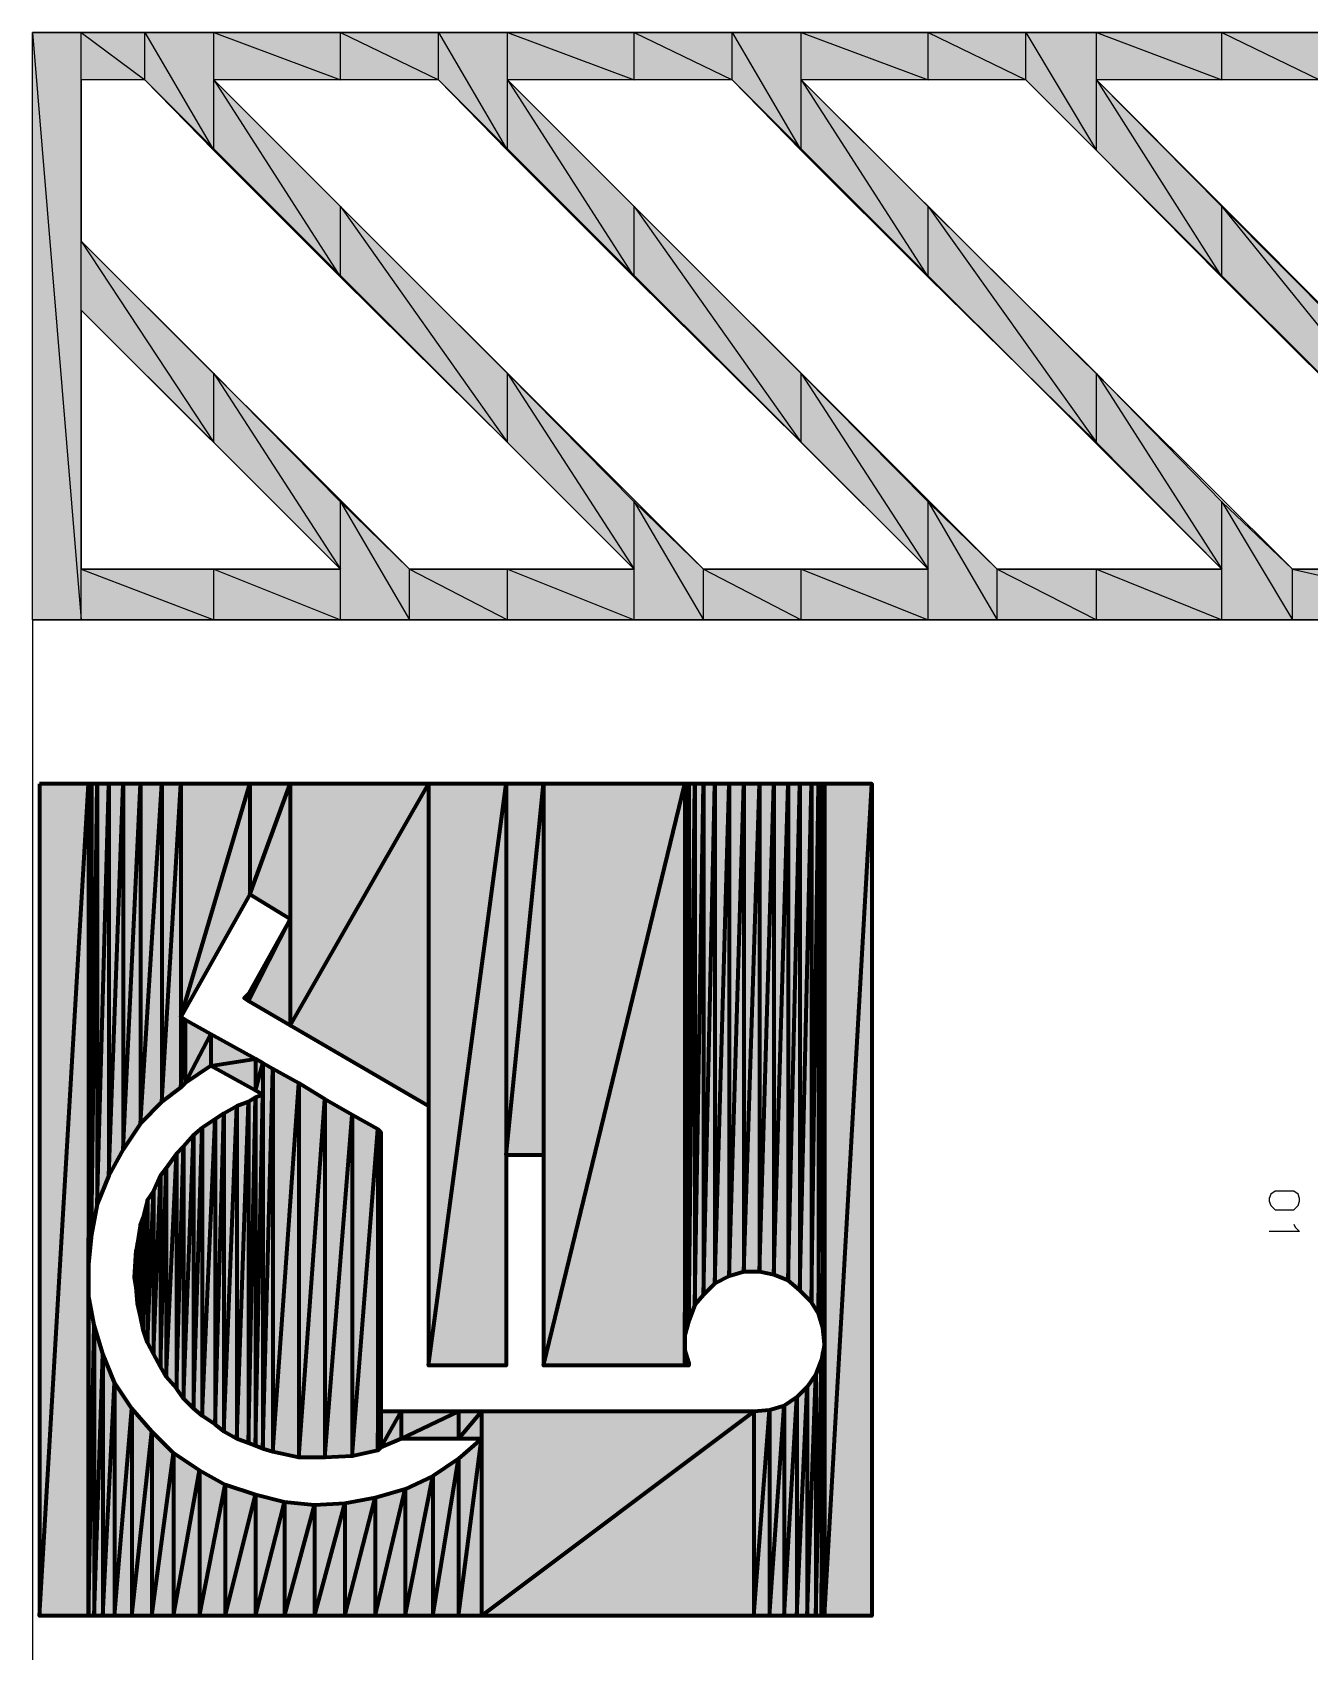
# Model space of a CAD drawing. Header units: millimetres. Extents: x 2273 to 2522, y 1034 to 1187.
# Drawn here: x 2414.605 to 2417.214, y 1160.957 to 1164.265 of the extents above; entities that cross this region are included whole.
import ezdxf

# ---------------------------------------------------------------- set-up
doc = ezdxf.new("R2010")
doc.units = ezdxf.units.MM
doc.linetypes.add('DASHED', pattern=[19.05, 12.7, -6.35])
doc.layers.add('LAYER8', color=8, linetype='Continuous')
doc.layers.add('PAREDES', color=4, linetype='Continuous', lineweight=100)
doc.layers.add('projeção coberta', color=252, linetype='DASHED', lineweight=0)

# ---------------------------------------------------------------- blocks, each defined once
blk = doc.blocks.new('FA')
at = {"layer": 'projeção coberta', "linetype": 'Continuous'}
for points in [[(85.9946, 166.7069), (84.2946, 166.8039), (84.2946, 166.7069), (85.9946, 166.7069), (84.2946, 166.8039), (85.9946, 166.8039)], [(85.4064, 166.7039), (84.2946, 166.7069), (84.2946, 166.7039), (85.4064, 166.7039), (84.2946, 166.7069), (85.4387, 166.7069)], [(85.9946, 166.7039), (85.4387, 166.7069), (85.4564, 166.7039), (85.9946, 166.7039), (85.4387, 166.7069), (85.9946, 166.7069)], [(85.377, 166.6951), (84.2946, 166.7039), (84.2946, 166.6951), (85.377, 166.6951), (84.2946, 166.7039), (85.4064, 166.7039)], [(85.3534, 166.6804), (84.2946, 166.6951), (84.2946, 166.6804), (85.3534, 166.6804), (84.2946, 166.6951), (85.377, 166.6951)], [(85.3299, 166.6569), (84.2946, 166.6804), (84.2946, 166.6569), (85.3299, 166.6569), (84.2946, 166.6804), (85.3534, 166.6804)], [(85.9946, 166.701), (85.4564, 166.7039), (85.4711, 166.701), (85.9946, 166.701), (85.4564, 166.7039), (85.9946, 166.7039)], [(85.9946, 166.6892), (85.4711, 166.701), (85.5005, 166.6892), (85.9946, 166.6892), (85.4711, 166.701), (85.9946, 166.701)], [(85.9946, 166.6716), (85.5005, 166.6892), (85.527, 166.6716), (85.9946, 166.6716), (85.5005, 166.6892), (85.9946, 166.6892)], [(85.3093, 166.6333), (84.2946, 166.6569), (84.2946, 166.6333), (85.3093, 166.6333), (84.2946, 166.6569), (85.3299, 166.6569)], [(85.9946, 166.651), (85.527, 166.6716), (85.5475, 166.651), (85.9946, 166.651), (85.527, 166.6716), (85.9946, 166.6716)], [(85.9946, 166.6245), (85.5475, 166.651), (85.5652, 166.6245), (85.9946, 166.6245), (85.5475, 166.651), (85.9946, 166.651)], [(85.2975, 166.6039), (84.2946, 166.6333), (84.2946, 166.6039), (85.2975, 166.6039), (84.2946, 166.6333), (85.3093, 166.6333)], [(85.9946, 166.5951), (85.5652, 166.6245), (85.574, 166.5951), (85.9946, 166.5951), (85.5652, 166.6245), (85.9946, 166.6245)], [(85.2917, 166.5745), (84.2946, 166.6039), (84.2946, 166.5745), (85.2917, 166.5745), (84.2946, 166.6039), (85.2975, 166.6039)], [(85.2917, 166.5422), (84.2946, 166.5745), (84.2946, 166.5422), (85.2917, 166.5422), (84.2946, 166.5745), (85.2917, 166.5745)], [(85.9946, 166.5627), (85.574, 166.5951), (85.577, 166.5627), (85.9946, 166.5627), (85.574, 166.5951), (85.9946, 166.5951)], [(85.3005, 166.5127), (84.2946, 166.5422), (84.2946, 166.5127), (85.3005, 166.5127), (84.2946, 166.5422), (85.2917, 166.5422)], [(85.9946, 166.0069), (85.577, 166.5627), (85.577, 166.0069), (85.9946, 166.0069), (85.577, 166.5627), (85.9946, 166.5627)], [(85.3152, 166.4833), (84.2946, 166.5127), (84.2946, 166.4833), (85.3152, 166.4833), (84.2946, 166.5127), (85.3005, 166.5127)], [(85.3387, 166.4598), (84.2946, 166.4833), (84.2946, 166.4598), (85.3387, 166.4598), (84.2946, 166.4833), (85.3152, 166.4833)], [(85.3593, 166.4422), (84.2946, 166.4598), (84.2946, 166.4422), (85.3593, 166.4422), (84.2946, 166.4598), (85.3387, 166.4598)], [(85.3917, 166.4304), (84.2946, 166.4422), (84.2946, 166.4304), (85.3917, 166.4304), (84.2946, 166.4422), (85.3593, 166.4422)], [(85.4211, 166.4216), (84.2946, 166.4304), (84.2946, 166.4216), (85.4211, 166.4216), (84.2946, 166.4304), (85.3917, 166.4304)], [(85.4828, 166.1333), (84.2946, 166.4216), (84.2946, 166.1333), (85.4828, 166.1333), (84.2946, 166.4216), (85.4828, 166.4216)], [(85.4828, 166.4216), (85.477, 166.4304), (85.4505, 166.4216), (85.4828, 166.4216), (85.477, 166.4304), (85.4828, 166.4304)], [(85.0534, 166.0569), (84.2946, 166.1333), (84.2946, 166.0569), (85.0534, 166.0569), (84.2946, 166.1333), (85.0534, 166.1333)], [(85.4828, 165.898), (84.2946, 166.0569), (84.2946, 165.898), (85.4828, 165.898), (84.2946, 166.0569), (85.4828, 166.0569)], [(85.6328, 165.9598), (85.577, 166.0069), (85.577, 165.9598), (85.6328, 165.9598), (85.577, 166.0069), (85.6328, 166.0069)], [(85.9946, 165.9598), (85.6328, 166.0069), (85.674, 165.9598), (85.9946, 165.9598), (85.6328, 166.0069), (85.9946, 166.0069)], [(85.6328, 165.8422), (85.577, 165.9598), (85.577, 165.8422), (85.6328, 165.8422), (85.577, 165.9598), (85.6328, 165.9598)], [(85.9946, 165.9069), (85.674, 165.9598), (85.7093, 165.9069), (85.9946, 165.9069), (85.674, 165.9598), (85.9946, 165.9598)], [(84.7887, 165.6157), (84.2946, 165.898), (84.2946, 165.6157), (84.7887, 165.6157), (84.2946, 165.898), (84.9534, 165.898)], [(85.9946, 165.851), (85.7093, 165.9069), (85.7358, 165.851), (85.9946, 165.851), (85.7093, 165.9069), (85.9946, 165.9069)], [(85.9946, 165.7892), (85.7358, 165.851), (85.7534, 165.7892), (85.9946, 165.7892), (85.7358, 165.851), (85.9946, 165.851)], [(85.6505, 165.801), (85.577, 165.8422), (85.577, 165.801), (85.6505, 165.801), (85.577, 165.8422), (85.6328, 165.8422)], [(85.6681, 165.7422), (85.0005, 165.7951), (84.9711, 165.7422), (85.6681, 165.7422), (85.0005, 165.7951), (85.6564, 165.7951)], [(85.6564, 165.7951), (85.0064, 165.801), (85.0005, 165.7951), (85.6564, 165.7951), (85.0064, 165.801), (85.6505, 165.801)], [(85.9946, 165.7275), (85.7534, 165.7892), (85.7652, 165.7275), (85.9946, 165.7275), (85.7534, 165.7892), (85.9946, 165.7892)], [(85.6711, 165.6863), (84.9711, 165.7422), (84.9387, 165.6863), (85.6711, 165.6863), (84.9711, 165.7422), (85.6681, 165.7422)], [(85.9946, 165.6657), (85.7652, 165.7275), (85.7681, 165.6657), (85.9946, 165.6657), (85.7652, 165.7275), (85.9946, 165.7275)], [(85.6711, 165.6333), (84.9387, 165.6863), (84.9064, 165.6333), (85.6711, 165.6333), (84.9387, 165.6863), (85.6711, 165.6863)], [(85.9946, 165.6039), (85.7681, 165.6657), (85.7623, 165.6039), (85.9946, 165.6039), (85.7681, 165.6657), (85.9946, 165.6657)], [(84.5211, 165.5333), (84.2946, 165.6157), (84.2946, 165.5333), (84.5211, 165.5333), (84.2946, 165.6157), (84.5711, 165.6157)], [(84.7387, 165.5304), (84.5711, 165.6157), (84.724, 165.5304), (84.7387, 165.5304), (84.5711, 165.6157), (84.7887, 165.6157)], [(85.6593, 165.5804), (84.9064, 165.6333), (84.877, 165.5804), (85.6593, 165.5804), (84.9064, 165.6333), (85.6711, 165.6333)], [(85.6534, 165.5598), (84.877, 165.5804), (84.8652, 165.5598), (85.6534, 165.5598), (84.877, 165.5804), (85.6593, 165.5804)], [(85.9946, 165.5451), (85.7623, 165.6039), (85.7475, 165.5451), (85.9946, 165.5451), (85.7623, 165.6039), (85.9946, 165.6039)], [(84.9211, 165.5451), (84.8652, 165.5598), (84.8564, 165.5451), (84.9211, 165.5451), (84.8652, 165.5598), (84.9299, 165.5598)], [(85.6475, 165.5451), (84.9299, 165.5598), (84.9358, 165.5451), (85.6475, 165.5451), (84.9299, 165.5598), (85.6534, 165.5598)], [(84.7711, 165.3922), (84.2946, 165.5333), (84.2946, 165.3922), (84.7711, 165.3922), (84.2946, 165.5333), (84.5211, 165.5333)], [(84.724, 165.5304), (84.7387, 165.5304), (84.7328, 165.5216)], [(84.8711, 165.4539), (84.8564, 165.5451), (84.8064, 165.4539), (84.8711, 165.4539), (84.8564, 165.5451), (84.9211, 165.5451)], [(85.6417, 165.5304), (84.9358, 165.5451), (84.9446, 165.5304), (85.6417, 165.5304), (84.9358, 165.5451), (85.6475, 165.5451)], [(85.6328, 165.5069), (84.9446, 165.5304), (84.9534, 165.5069), (85.6328, 165.5069), (84.9446, 165.5304), (85.6417, 165.5304)], [(85.9946, 165.4833), (85.7475, 165.5451), (85.727, 165.4833), (85.9946, 165.4833), (85.7475, 165.5451), (85.9946, 165.5451)], [(85.6181, 165.4804), (84.9534, 165.5069), (84.9681, 165.4804), (85.6181, 165.4804), (84.9534, 165.5069), (85.6328, 165.5069)], [(85.9946, 165.4304), (85.727, 165.4833), (85.6975, 165.4304), (85.9946, 165.4304), (85.727, 165.4833), (85.9946, 165.4833)], [(84.9064, 165.401), (84.8064, 165.4539), (84.777, 165.401), (84.9064, 165.401), (84.8064, 165.4539), (84.8711, 165.4539)], [(85.6034, 165.4627), (84.9681, 165.4804), (84.9799, 165.4627), (85.6034, 165.4627), (84.9681, 165.4804), (85.6181, 165.4804)], [(85.5858, 165.4363), (84.9799, 165.4627), (84.9975, 165.4363), (85.5858, 165.4363), (84.9799, 165.4627), (85.6034, 165.4627)], [(85.5711, 165.4186), (84.9975, 165.4363), (85.0123, 165.4186), (85.5711, 165.4186), (84.9975, 165.4363), (85.5858, 165.4363)], [(85.5505, 165.398), (85.0123, 165.4186), (85.0358, 165.398), (85.5505, 165.398), (85.0123, 165.4186), (85.5711, 165.4186)], [(85.9946, 165.3775), (85.6975, 165.4304), (85.6623, 165.3775), (85.9946, 165.3775), (85.6975, 165.4304), (85.9946, 165.4304)], [(84.9446, 165.3539), (84.2946, 165.3922), (84.2946, 165.3539), (84.9446, 165.3539), (84.2946, 165.3922), (84.9152, 165.3922)], [(84.9152, 165.3922), (84.777, 165.401), (84.7711, 165.3922), (84.9152, 165.3922), (84.777, 165.401), (84.9064, 165.401)], [(85.5299, 165.3833), (85.0358, 165.398), (85.0505, 165.3833), (85.5299, 165.3833), (85.0358, 165.398), (85.5505, 165.398)], [(85.5064, 165.3627), (85.0505, 165.3833), (85.0799, 165.3627), (85.5064, 165.3627), (85.0505, 165.3833), (85.5299, 165.3833)], [(84.9887, 165.3098), (84.2946, 165.3539), (84.2946, 165.3098), (84.9887, 165.3098), (84.2946, 165.3539), (84.9446, 165.3539)], [(85.4858, 165.351), (85.0799, 165.3627), (85.0946, 165.351), (85.4858, 165.351), (85.0799, 165.3627), (85.5064, 165.3627)], [(85.4593, 165.3363), (85.0946, 165.351), (85.127, 165.3363), (85.4593, 165.3363), (85.0946, 165.351), (85.4858, 165.351)], [(85.9946, 165.3333), (85.6623, 165.3775), (85.6181, 165.3333), (85.9946, 165.3333), (85.6623, 165.3775), (85.9946, 165.3775)], [(85.4358, 165.3245), (85.127, 165.3363), (85.1446, 165.3245), (85.4358, 165.3245), (85.127, 165.3363), (85.4593, 165.3363)], [(85.4093, 165.3157), (85.1446, 165.3245), (85.1799, 165.3157), (85.4093, 165.3157), (85.1446, 165.3245), (85.4358, 165.3245)], [(85.3828, 165.3098), (85.1799, 165.3157), (85.1946, 165.3098), (85.3828, 165.3098), (85.1799, 165.3157), (85.4093, 165.3157)], [(85.9946, 165.2922), (85.6181, 165.3333), (85.5711, 165.2922), (85.9946, 165.2922), (85.6181, 165.3333), (85.9946, 165.3333)], [(85.0417, 165.2745), (84.2946, 165.3098), (84.2946, 165.2745), (85.0417, 165.2745), (84.2946, 165.3098), (84.9887, 165.3098)], [(85.3564, 165.3039), (85.1946, 165.3098), (85.2328, 165.3039), (85.3564, 165.3039), (85.1946, 165.3098), (85.3828, 165.3098)], [(85.2475, 165.301), (85.324, 165.301), (85.2328, 165.3039), (85.2475, 165.301), (85.324, 165.301), (85.3034, 165.298)], [(85.2328, 165.3039), (85.3564, 165.3039), (85.324, 165.301)], [(85.9946, 165.2569), (85.5711, 165.2922), (85.5181, 165.2569), (85.9946, 165.2569), (85.5711, 165.2922), (85.9946, 165.2922)], [(85.0946, 165.2451), (84.2946, 165.2745), (84.2946, 165.2451), (85.0946, 165.2451), (84.2946, 165.2745), (85.0417, 165.2745)], [(85.9946, 165.2333), (85.5181, 165.2569), (85.4593, 165.2333), (85.9946, 165.2333), (85.5181, 165.2569), (85.9946, 165.2569)], [(85.1534, 165.2216), (84.2946, 165.2451), (84.2946, 165.2216), (85.1534, 165.2216), (84.2946, 165.2451), (85.0946, 165.2451)], [(85.2152, 165.2098), (84.2946, 165.2216), (84.2946, 165.2098), (85.2152, 165.2098), (84.2946, 165.2216), (85.1534, 165.2216)], [(85.9946, 165.2157), (85.4593, 165.2333), (85.4005, 165.2157), (85.9946, 165.2157), (85.4593, 165.2333), (85.9946, 165.2333)], [(85.277, 165.2039), (84.2946, 165.2098), (84.2946, 165.2039), (85.277, 165.2039), (84.2946, 165.2098), (85.2152, 165.2098)], [(85.9946, 165.1039), (84.2946, 165.2039), (84.2946, 165.1039), (85.9946, 165.1039), (84.2946, 165.2039), (85.9946, 165.2039)], [(85.9946, 165.2039), (85.4005, 165.2157), (85.3387, 165.2039), (85.9946, 165.2039), (85.4005, 165.2157), (85.9946, 165.2157)]]:
    blk.add_hatch(color=150, dxfattribs=at).paths.add_polyline_path(points)
at = {"layer": 'PAREDES', "color": 150, "linetype": 'Continuous'}
for points in [[(84.2946, 166.7069), (85.9946, 166.7069), (84.2946, 166.8039), (84.2946, 166.7069)], [(85.9946, 166.7069), (84.2946, 166.8039), (85.9946, 166.8039), (85.9946, 166.7069)], [(84.2946, 166.7039), (85.4064, 166.7039), (84.2946, 166.7069), (84.2946, 166.7039)], [(85.4064, 166.7039), (84.2946, 166.7069), (85.4387, 166.7069), (85.4064, 166.7039)], [(85.4564, 166.7039), (85.9946, 166.7039), (85.4387, 166.7069), (85.4564, 166.7039)], [(85.9946, 166.7039), (85.4387, 166.7069), (85.9946, 166.7069), (85.9946, 166.7039)], [(84.2946, 166.6951), (85.377, 166.6951), (84.2946, 166.7039), (84.2946, 166.6951)], [(85.377, 166.6951), (84.2946, 166.7039), (85.4064, 166.7039), (85.377, 166.6951)], [(84.2946, 166.6804), (85.3534, 166.6804), (84.2946, 166.6951), (84.2946, 166.6804)], [(85.3534, 166.6804), (84.2946, 166.6951), (85.377, 166.6951), (85.3534, 166.6804)], [(84.2946, 166.6569), (85.3299, 166.6569), (84.2946, 166.6804), (84.2946, 166.6569)], [(85.3299, 166.6569), (84.2946, 166.6804), (85.3534, 166.6804), (85.3299, 166.6569)], [(85.4711, 166.701), (85.9946, 166.701), (85.4564, 166.7039), (85.4711, 166.701)], [(85.9946, 166.701), (85.4564, 166.7039), (85.9946, 166.7039), (85.9946, 166.701)], [(85.5005, 166.6892), (85.9946, 166.6892), (85.4711, 166.701), (85.5005, 166.6892)], [(85.9946, 166.6892), (85.4711, 166.701), (85.9946, 166.701), (85.9946, 166.6892)], [(85.527, 166.6716), (85.9946, 166.6716), (85.5005, 166.6892), (85.527, 166.6716)], [(85.9946, 166.6716), (85.5005, 166.6892), (85.9946, 166.6892), (85.9946, 166.6716)], [(84.2946, 166.6333), (85.3093, 166.6333), (84.2946, 166.6569), (84.2946, 166.6333)], [(85.3093, 166.6333), (84.2946, 166.6569), (85.3299, 166.6569), (85.3093, 166.6333)], [(85.5475, 166.651), (85.9946, 166.651), (85.527, 166.6716), (85.5475, 166.651)], [(85.9946, 166.651), (85.527, 166.6716), (85.9946, 166.6716), (85.9946, 166.651)], [(85.5652, 166.6245), (85.9946, 166.6245), (85.5475, 166.651), (85.5652, 166.6245)], [(85.9946, 166.6245), (85.5475, 166.651), (85.9946, 166.651), (85.9946, 166.6245)], [(84.2946, 166.6039), (85.2975, 166.6039), (84.2946, 166.6333), (84.2946, 166.6039)], [(85.2975, 166.6039), (84.2946, 166.6333), (85.3093, 166.6333), (85.2975, 166.6039)], [(85.574, 166.5951), (85.9946, 166.5951), (85.5652, 166.6245), (85.574, 166.5951)], [(85.9946, 166.5951), (85.5652, 166.6245), (85.9946, 166.6245), (85.9946, 166.5951)], [(84.2946, 166.5745), (85.2917, 166.5745), (84.2946, 166.6039), (84.2946, 166.5745)], [(85.2917, 166.5745), (84.2946, 166.6039), (85.2975, 166.6039), (85.2917, 166.5745)], [(84.2946, 166.5422), (85.2917, 166.5422), (84.2946, 166.5745), (84.2946, 166.5422)], [(85.2917, 166.5422), (84.2946, 166.5745), (85.2917, 166.5745), (85.2917, 166.5422)], [(85.577, 166.5627), (85.9946, 166.5627), (85.574, 166.5951), (85.577, 166.5627)], [(85.9946, 166.5627), (85.574, 166.5951), (85.9946, 166.5951), (85.9946, 166.5627)], [(84.2946, 166.5127), (85.3005, 166.5127), (84.2946, 166.5422), (84.2946, 166.5127)], [(85.3005, 166.5127), (84.2946, 166.5422), (85.2917, 166.5422), (85.3005, 166.5127)], [(85.577, 166.0069), (85.9946, 166.0069), (85.577, 166.5627), (85.577, 166.0069)], [(85.9946, 166.0069), (85.577, 166.5627), (85.9946, 166.5627), (85.9946, 166.0069)], [(84.2946, 166.4833), (85.3152, 166.4833), (84.2946, 166.5127), (84.2946, 166.4833)], [(85.3152, 166.4833), (84.2946, 166.5127), (85.3005, 166.5127), (85.3152, 166.4833)], [(84.2946, 166.4598), (85.3387, 166.4598), (84.2946, 166.4833), (84.2946, 166.4598)], [(85.3387, 166.4598), (84.2946, 166.4833), (85.3152, 166.4833), (85.3387, 166.4598)], [(84.2946, 166.4422), (85.3593, 166.4422), (84.2946, 166.4598), (84.2946, 166.4422)], [(85.3593, 166.4422), (84.2946, 166.4598), (85.3387, 166.4598), (85.3593, 166.4422)], [(84.2946, 166.4304), (85.3917, 166.4304), (84.2946, 166.4422), (84.2946, 166.4304)], [(85.3917, 166.4304), (84.2946, 166.4422), (85.3593, 166.4422), (85.3917, 166.4304)], [(84.2946, 166.4216), (85.4211, 166.4216), (84.2946, 166.4304), (84.2946, 166.4216)], [(85.4211, 166.4216), (84.2946, 166.4304), (85.3917, 166.4304), (85.4211, 166.4216)], [(84.2946, 166.1333), (85.4828, 166.1333), (84.2946, 166.4216), (84.2946, 166.1333)], [(85.4828, 166.1333), (84.2946, 166.4216), (85.4828, 166.4216), (85.4828, 166.1333)], [(85.4211, 166.4216), (85.4828, 166.4216), (85.4505, 166.4216), (85.4211, 166.4216)], [(85.4505, 166.4216), (85.4828, 166.4216), (85.477, 166.4304), (85.4505, 166.4216)], [(85.4828, 166.4216), (85.4505, 166.4216), (85.4828, 166.4216), (85.4828, 166.4216)], [(85.4828, 166.4304), (85.477, 166.4304), (85.477, 166.4304), (85.4828, 166.4304)], [(85.4828, 166.4216), (85.477, 166.4304), (85.4828, 166.4304), (85.4828, 166.4216)], [(84.2946, 166.0569), (85.0534, 166.0569), (84.2946, 166.1333), (84.2946, 166.0569)], [(85.0534, 166.0569), (84.2946, 166.1333), (85.0534, 166.1333), (85.0534, 166.0569)], [(84.2946, 165.898), (85.4828, 165.898), (84.2946, 166.0569), (84.2946, 165.898)], [(85.4828, 165.898), (84.2946, 166.0569), (85.4828, 166.0569), (85.4828, 165.898)], [(85.577, 165.9598), (85.6328, 165.9598), (85.577, 166.0069), (85.577, 165.9598)], [(85.6328, 165.9598), (85.577, 166.0069), (85.6328, 166.0069), (85.6328, 165.9598)], [(85.674, 165.9598), (85.9946, 165.9598), (85.6328, 166.0069), (85.674, 165.9598)], [(85.9946, 165.9598), (85.6328, 166.0069), (85.9946, 166.0069), (85.9946, 165.9598)], [(85.577, 165.8422), (85.6328, 165.8422), (85.577, 165.9598), (85.577, 165.8422)], [(85.6328, 165.8422), (85.577, 165.9598), (85.6328, 165.9598), (85.6328, 165.8422)], [(85.7093, 165.9069), (85.9946, 165.9069), (85.674, 165.9598), (85.7093, 165.9069)], [(85.9946, 165.9069), (85.674, 165.9598), (85.9946, 165.9598), (85.9946, 165.9069)], [(84.2946, 165.6157), (84.7887, 165.6157), (84.2946, 165.898), (84.2946, 165.6157)], [(84.7887, 165.6157), (84.2946, 165.898), (84.9534, 165.898), (84.7887, 165.6157)], [(85.7358, 165.851), (85.9946, 165.851), (85.7093, 165.9069), (85.7358, 165.851)], [(85.9946, 165.851), (85.7093, 165.9069), (85.9946, 165.9069), (85.9946, 165.851)], [(85.7534, 165.7892), (85.9946, 165.7892), (85.7358, 165.851), (85.7534, 165.7892)], [(85.9946, 165.7892), (85.7358, 165.851), (85.9946, 165.851), (85.9946, 165.7892)], [(85.577, 165.801), (85.6505, 165.801), (85.577, 165.8422), (85.577, 165.801)], [(85.6505, 165.801), (85.577, 165.8422), (85.6328, 165.8422), (85.6505, 165.801)], [(84.9711, 165.7422), (85.6681, 165.7422), (85.0005, 165.7951), (84.9711, 165.7422)], [(85.0005, 165.7951), (85.6564, 165.7951), (85.0064, 165.801), (85.0005, 165.7951)], [(85.6681, 165.7422), (85.0005, 165.7951), (85.6564, 165.7951), (85.6681, 165.7422)], [(85.6564, 165.7951), (85.0064, 165.801), (85.6505, 165.801), (85.6564, 165.7951)], [(85.7652, 165.7275), (85.9946, 165.7275), (85.7534, 165.7892), (85.7652, 165.7275)], [(85.9946, 165.7275), (85.7534, 165.7892), (85.9946, 165.7892), (85.9946, 165.7275)], [(84.9387, 165.6863), (85.6711, 165.6863), (84.9711, 165.7422), (84.9387, 165.6863)], [(85.6711, 165.6863), (84.9711, 165.7422), (85.6681, 165.7422), (85.6711, 165.6863)], [(85.7681, 165.6657), (85.9946, 165.6657), (85.7652, 165.7275), (85.7681, 165.6657)], [(85.9946, 165.6657), (85.7652, 165.7275), (85.9946, 165.7275), (85.9946, 165.6657)], [(84.9064, 165.6333), (85.6711, 165.6333), (84.9387, 165.6863), (84.9064, 165.6333)], [(85.6711, 165.6333), (84.9387, 165.6863), (85.6711, 165.6863), (85.6711, 165.6333)], [(85.7623, 165.6039), (85.9946, 165.6039), (85.7681, 165.6657), (85.7623, 165.6039)], [(85.9946, 165.6039), (85.7681, 165.6657), (85.9946, 165.6657), (85.9946, 165.6039)], [(84.2946, 165.5333), (84.5211, 165.5333), (84.2946, 165.6157), (84.2946, 165.5333)], [(84.5211, 165.5333), (84.2946, 165.6157), (84.5711, 165.6157), (84.5211, 165.5333)], [(84.724, 165.5304), (84.7387, 165.5304), (84.5711, 165.6157), (84.724, 165.5304)], [(84.7387, 165.5304), (84.5711, 165.6157), (84.7887, 165.6157), (84.7387, 165.5304)], [(84.877, 165.5804), (85.6593, 165.5804), (84.9064, 165.6333), (84.877, 165.5804)], [(85.6593, 165.5804), (84.9064, 165.6333), (85.6711, 165.6333), (85.6593, 165.5804)], [(84.8652, 165.5598), (85.6534, 165.5598), (84.877, 165.5804), (84.8652, 165.5598)], [(85.6534, 165.5598), (84.877, 165.5804), (85.6593, 165.5804), (85.6534, 165.5598)], [(85.7475, 165.5451), (85.9946, 165.5451), (85.7623, 165.6039), (85.7475, 165.5451)], [(85.9946, 165.5451), (85.7623, 165.6039), (85.9946, 165.6039), (85.9946, 165.5451)], [(84.8564, 165.5451), (84.9211, 165.5451), (84.8652, 165.5598), (84.8564, 165.5451)], [(84.9211, 165.5451), (84.8652, 165.5598), (84.9299, 165.5598), (84.9211, 165.5451)], [(84.9358, 165.5451), (85.6475, 165.5451), (84.9299, 165.5598), (84.9358, 165.5451)], [(85.6475, 165.5451), (84.9299, 165.5598), (85.6534, 165.5598), (85.6475, 165.5451)], [(84.2946, 165.3922), (84.7711, 165.3922), (84.2946, 165.5333), (84.2946, 165.3922)], [(84.7711, 165.3922), (84.2946, 165.5333), (84.5211, 165.5333), (84.7711, 165.3922)], [(84.724, 165.5304), (84.7387, 165.5304), (84.7328, 165.5216), (84.724, 165.5304)], [(84.8064, 165.4539), (84.8711, 165.4539), (84.8564, 165.5451), (84.8064, 165.4539)], [(84.8711, 165.4539), (84.8564, 165.5451), (84.9211, 165.5451), (84.8711, 165.4539)], [(84.9446, 165.5304), (85.6417, 165.5304), (84.9358, 165.5451), (84.9446, 165.5304)], [(85.6417, 165.5304), (84.9358, 165.5451), (85.6475, 165.5451), (85.6417, 165.5304)], [(84.9534, 165.5069), (85.6328, 165.5069), (84.9446, 165.5304), (84.9534, 165.5069)], [(85.6328, 165.5069), (84.9446, 165.5304), (85.6417, 165.5304), (85.6328, 165.5069)], [(85.727, 165.4833), (85.9946, 165.4833), (85.7475, 165.5451), (85.727, 165.4833)], [(85.9946, 165.4833), (85.7475, 165.5451), (85.9946, 165.5451), (85.9946, 165.4833)], [(84.9681, 165.4804), (85.6181, 165.4804), (84.9534, 165.5069), (84.9681, 165.4804)], [(85.6181, 165.4804), (84.9534, 165.5069), (85.6328, 165.5069), (85.6181, 165.4804)], [(85.6975, 165.4304), (85.9946, 165.4304), (85.727, 165.4833), (85.6975, 165.4304)], [(85.9946, 165.4304), (85.727, 165.4833), (85.9946, 165.4833), (85.9946, 165.4304)], [(84.777, 165.401), (84.9064, 165.401), (84.8064, 165.4539), (84.777, 165.401)], [(84.9064, 165.401), (84.8064, 165.4539), (84.8711, 165.4539), (84.9064, 165.401)], [(84.9799, 165.4627), (85.6034, 165.4627), (84.9681, 165.4804), (84.9799, 165.4627)], [(85.6034, 165.4627), (84.9681, 165.4804), (85.6181, 165.4804), (85.6034, 165.4627)], [(84.9975, 165.4363), (85.5858, 165.4363), (84.9799, 165.4627), (84.9975, 165.4363)], [(85.5858, 165.4363), (84.9799, 165.4627), (85.6034, 165.4627), (85.5858, 165.4363)], [(85.0123, 165.4186), (85.5711, 165.4186), (84.9975, 165.4363), (85.0123, 165.4186)], [(85.5711, 165.4186), (84.9975, 165.4363), (85.5858, 165.4363), (85.5711, 165.4186)], [(85.0358, 165.398), (85.5505, 165.398), (85.0123, 165.4186), (85.0358, 165.398)], [(85.5505, 165.398), (85.0123, 165.4186), (85.5711, 165.4186), (85.5505, 165.398)], [(85.6623, 165.3775), (85.9946, 165.3775), (85.6975, 165.4304), (85.6623, 165.3775)], [(85.9946, 165.3775), (85.6975, 165.4304), (85.9946, 165.4304), (85.9946, 165.3775)], [(84.2946, 165.3539), (84.9446, 165.3539), (84.2946, 165.3922), (84.2946, 165.3539)], [(84.9446, 165.3539), (84.2946, 165.3922), (84.9152, 165.3922), (84.9446, 165.3539)], [(84.7711, 165.3922), (84.9152, 165.3922), (84.777, 165.401), (84.7711, 165.3922)], [(84.9152, 165.3922), (84.777, 165.401), (84.9064, 165.401), (84.9152, 165.3922)], [(85.0505, 165.3833), (85.5299, 165.3833), (85.0358, 165.398), (85.0505, 165.3833)], [(85.5299, 165.3833), (85.0358, 165.398), (85.5505, 165.398), (85.5299, 165.3833)], [(85.0799, 165.3627), (85.5064, 165.3627), (85.0505, 165.3833), (85.0799, 165.3627)], [(85.5064, 165.3627), (85.0505, 165.3833), (85.5299, 165.3833), (85.5064, 165.3627)], [(84.2946, 165.3098), (84.9887, 165.3098), (84.2946, 165.3539), (84.2946, 165.3098)], [(84.9887, 165.3098), (84.2946, 165.3539), (84.9446, 165.3539), (84.9887, 165.3098)], [(85.0946, 165.351), (85.4858, 165.351), (85.0799, 165.3627), (85.0946, 165.351)], [(85.4858, 165.351), (85.0799, 165.3627), (85.5064, 165.3627), (85.4858, 165.351)], [(85.127, 165.3363), (85.4593, 165.3363), (85.0946, 165.351), (85.127, 165.3363)], [(85.4593, 165.3363), (85.0946, 165.351), (85.4858, 165.351), (85.4593, 165.3363)], [(85.6181, 165.3333), (85.9946, 165.3333), (85.6623, 165.3775), (85.6181, 165.3333)], [(85.9946, 165.3333), (85.6623, 165.3775), (85.9946, 165.3775), (85.9946, 165.3333)], [(85.1446, 165.3245), (85.4358, 165.3245), (85.127, 165.3363), (85.1446, 165.3245)], [(85.4358, 165.3245), (85.127, 165.3363), (85.4593, 165.3363), (85.4358, 165.3245)], [(85.1799, 165.3157), (85.4093, 165.3157), (85.1446, 165.3245), (85.1799, 165.3157)], [(85.4093, 165.3157), (85.1446, 165.3245), (85.4358, 165.3245), (85.4093, 165.3157)], [(85.1946, 165.3098), (85.3828, 165.3098), (85.1799, 165.3157), (85.1946, 165.3098)], [(85.3828, 165.3098), (85.1799, 165.3157), (85.4093, 165.3157), (85.3828, 165.3098)], [(85.5711, 165.2922), (85.9946, 165.2922), (85.6181, 165.3333), (85.5711, 165.2922)], [(85.9946, 165.2922), (85.6181, 165.3333), (85.9946, 165.3333), (85.9946, 165.2922)], [(84.2946, 165.2745), (85.0417, 165.2745), (84.2946, 165.3098), (84.2946, 165.2745)], [(85.0417, 165.2745), (84.2946, 165.3098), (84.9887, 165.3098), (85.0417, 165.2745)], [(85.2328, 165.3039), (85.3564, 165.3039), (85.1946, 165.3098), (85.2328, 165.3039)], [(85.3564, 165.3039), (85.1946, 165.3098), (85.3828, 165.3098), (85.3564, 165.3039)], [(85.2328, 165.3039), (85.2475, 165.301), (85.324, 165.301), (85.2328, 165.3039)], [(85.2328, 165.3039), (85.3564, 165.3039), (85.324, 165.301), (85.2328, 165.3039)], [(85.2475, 165.301), (85.324, 165.301), (85.3034, 165.298), (85.2475, 165.301)], [(85.5181, 165.2569), (85.9946, 165.2569), (85.5711, 165.2922), (85.5181, 165.2569)], [(85.9946, 165.2569), (85.5711, 165.2922), (85.9946, 165.2922), (85.9946, 165.2569)], [(84.2946, 165.2451), (85.0946, 165.2451), (84.2946, 165.2745), (84.2946, 165.2451)], [(85.0946, 165.2451), (84.2946, 165.2745), (85.0417, 165.2745), (85.0946, 165.2451)], [(85.4593, 165.2333), (85.9946, 165.2333), (85.5181, 165.2569), (85.4593, 165.2333)], [(85.9946, 165.2333), (85.5181, 165.2569), (85.9946, 165.2569), (85.9946, 165.2333)], [(84.2946, 165.2216), (85.1534, 165.2216), (84.2946, 165.2451), (84.2946, 165.2216)], [(85.1534, 165.2216), (84.2946, 165.2451), (85.0946, 165.2451), (85.1534, 165.2216)], [(84.2946, 165.2098), (85.2152, 165.2098), (84.2946, 165.2216), (84.2946, 165.2098)], [(85.2152, 165.2098), (84.2946, 165.2216), (85.1534, 165.2216), (85.2152, 165.2098)], [(85.4005, 165.2157), (85.9946, 165.2157), (85.4593, 165.2333), (85.4005, 165.2157)], [(85.9946, 165.2157), (85.4593, 165.2333), (85.9946, 165.2333), (85.9946, 165.2157)], [(84.2946, 165.2039), (85.277, 165.2039), (84.2946, 165.2098), (84.2946, 165.2039)], [(85.277, 165.2039), (84.2946, 165.2098), (85.2152, 165.2098), (85.277, 165.2039)], [(84.2946, 165.1039), (85.9946, 165.1039), (84.2946, 165.2039), (84.2946, 165.1039)], [(85.9946, 165.1039), (84.2946, 165.2039), (85.9946, 165.2039), (85.9946, 165.1039)], [(85.277, 165.2039), (85.9946, 165.2039), (85.3387, 165.2039), (85.277, 165.2039)], [(85.3387, 165.2039), (85.9946, 165.2039), (85.4005, 165.2157), (85.3387, 165.2039)], [(85.9946, 165.2039), (85.3387, 165.2039), (85.9946, 165.2039), (85.9946, 165.2039)], [(85.9946, 165.2039), (85.4005, 165.2157), (85.9946, 165.2157), (85.9946, 165.2039)]]:
    blk.add_lwpolyline(points, dxfattribs=at)

msp = doc.modelspace()

# ---------------------------------------------------------------- hatches: boundary and pattern name
at = {"layer": 'LAYER8', "linetype": 'Continuous'}
for points in [[(2414.6048, 1164.2654), (2414.7048, 1163.0654), (2414.6048, 1163.0654), (2414.6048, 1164.2654), (2414.7048, 1163.0654), (2414.7048, 1164.2654)], [(2414.7048, 1164.2654), (2414.8342, 1164.1684), (2414.7048, 1164.1684), (2414.7048, 1164.2654), (2414.8342, 1164.1684), (2414.8342, 1164.2654)], [(2414.8342, 1164.2654), (2414.9754, 1164.0243), (2414.8342, 1164.1684), (2414.8342, 1164.2654), (2414.9754, 1164.0243), (2414.9754, 1164.2654)], [(2414.9754, 1164.2654), (2415.2342, 1164.1684), (2414.9754, 1164.1684), (2414.9754, 1164.2654), (2415.2342, 1164.1684), (2415.2342, 1164.2654)], [(2415.2342, 1164.2654), (2415.4342, 1164.1684), (2415.2342, 1164.1684), (2415.2342, 1164.2654), (2415.4342, 1164.1684), (2415.4342, 1164.2654)], [(2415.4342, 1164.2654), (2415.5754, 1164.0243), (2415.4342, 1164.1684), (2415.4342, 1164.2654), (2415.5754, 1164.0243), (2415.5754, 1164.2654)], [(2415.5754, 1164.2654), (2415.8342, 1164.1684), (2415.5754, 1164.1684), (2415.5754, 1164.2654), (2415.8342, 1164.1684), (2415.8342, 1164.2654)], [(2415.8342, 1164.2654), (2416.0342, 1164.1684), (2415.8342, 1164.1684), (2415.8342, 1164.2654), (2416.0342, 1164.1684), (2416.0342, 1164.2654)], [(2416.0342, 1164.2654), (2416.1754, 1164.0243), (2416.0342, 1164.1684), (2416.0342, 1164.2654), (2416.1754, 1164.0243), (2416.1754, 1164.2654)], [(2416.1754, 1164.2654), (2416.4342, 1164.1684), (2416.1754, 1164.1684), (2416.1754, 1164.2654), (2416.4342, 1164.1684), (2416.4342, 1164.2654)], [(2416.4342, 1164.2654), (2416.6342, 1164.1684), (2416.4342, 1164.1684), (2416.4342, 1164.2654), (2416.6342, 1164.1684), (2416.6342, 1164.2654)], [(2416.6342, 1164.2654), (2416.7784, 1164.0243), (2416.6342, 1164.1684), (2416.6342, 1164.2654), (2416.7784, 1164.0243), (2416.7784, 1164.2654)], [(2416.7784, 1164.2654), (2417.0342, 1164.1684), (2416.7784, 1164.1684), (2416.7784, 1164.2654), (2417.0342, 1164.1684), (2417.0342, 1164.2654)], [(2417.0342, 1164.2654), (2417.2342, 1164.1684), (2417.0342, 1164.1684), (2417.0342, 1164.2654), (2417.2342, 1164.1684), (2417.2342, 1164.2654)], [(2414.9754, 1164.1684), (2415.2342, 1163.7654), (2414.9754, 1164.0243), (2414.9754, 1164.1684), (2415.2342, 1163.7654), (2415.2342, 1163.9096)], [(2415.5754, 1164.1684), (2415.8342, 1163.7654), (2415.5754, 1164.0243), (2415.5754, 1164.1684), (2415.8342, 1163.7654), (2415.8342, 1163.9096)], [(2416.1754, 1164.1684), (2416.4342, 1163.7654), (2416.1754, 1164.0243), (2416.1754, 1164.1684), (2416.4342, 1163.7654), (2416.4342, 1163.9096)], [(2416.7784, 1164.1684), (2417.0342, 1163.7654), (2416.7784, 1164.0243), (2416.7784, 1164.1684), (2417.0342, 1163.7654), (2417.0342, 1163.9096)], [(2415.2342, 1163.9096), (2415.5754, 1163.4272), (2415.2342, 1163.7654), (2415.2342, 1163.9096), (2415.5754, 1163.4272), (2415.5754, 1163.5684)], [(2415.8342, 1163.9096), (2416.1754, 1163.4272), (2415.8342, 1163.7654), (2415.8342, 1163.9096), (2416.1754, 1163.4272), (2416.1754, 1163.5684)], [(2416.4342, 1163.9096), (2416.7784, 1163.4272), (2416.4342, 1163.7654), (2416.4342, 1163.9096), (2416.7784, 1163.4272), (2416.7784, 1163.5684)], [(2417.0342, 1163.9096), (2417.6342, 1163.1684), (2417.0342, 1163.7654), (2417.0342, 1163.9096), (2417.6342, 1163.1684), (2417.6342, 1163.3066)], [(2414.7048, 1163.839), (2414.9754, 1163.4272), (2414.7048, 1163.6978), (2414.7048, 1163.839), (2414.9754, 1163.4272), (2414.9754, 1163.5684)], [(2414.9754, 1163.5684), (2415.2342, 1163.1684), (2414.9754, 1163.4272), (2414.9754, 1163.5684), (2415.2342, 1163.1684), (2415.2342, 1163.3066)], [(2415.5754, 1163.5684), (2415.8342, 1163.1684), (2415.5754, 1163.4272), (2415.5754, 1163.5684), (2415.8342, 1163.1684), (2415.8342, 1163.3066)], [(2416.1754, 1163.5684), (2416.4342, 1163.1684), (2416.1754, 1163.4272), (2416.1754, 1163.5684), (2416.4342, 1163.1684), (2416.4342, 1163.3066)], [(2416.7784, 1163.5684), (2417.0342, 1163.1684), (2416.7784, 1163.4272), (2416.7784, 1163.5684), (2417.0342, 1163.1684), (2417.0342, 1163.3066)], [(2415.2342, 1163.3066), (2415.3754, 1163.0654), (2415.2342, 1163.0654), (2415.2342, 1163.3066), (2415.3754, 1163.0654), (2415.3754, 1163.1684)], [(2415.8342, 1163.3066), (2415.9754, 1163.0654), (2415.8342, 1163.0654), (2415.8342, 1163.3066), (2415.9754, 1163.0654), (2415.9754, 1163.1684)], [(2416.4342, 1163.3066), (2416.5754, 1163.0654), (2416.4342, 1163.0654), (2416.4342, 1163.3066), (2416.5754, 1163.0654), (2416.5754, 1163.1684)], [(2417.0342, 1163.3066), (2417.1784, 1163.0654), (2417.0342, 1163.0654), (2417.0342, 1163.3066), (2417.1784, 1163.0654), (2417.1784, 1163.1684)], [(2414.7048, 1163.1684), (2414.9754, 1163.0654), (2414.7048, 1163.0654), (2414.7048, 1163.1684), (2414.9754, 1163.0654), (2414.9754, 1163.1684)], [(2414.9754, 1163.1684), (2415.2342, 1163.0654), (2414.9754, 1163.0654), (2414.9754, 1163.1684), (2415.2342, 1163.0654), (2415.2342, 1163.1684)], [(2415.3754, 1163.1684), (2415.5754, 1163.0654), (2415.3754, 1163.0654), (2415.3754, 1163.1684), (2415.5754, 1163.0654), (2415.5754, 1163.1684)], [(2415.5754, 1163.1684), (2415.8342, 1163.0654), (2415.5754, 1163.0654), (2415.5754, 1163.1684), (2415.8342, 1163.0654), (2415.8342, 1163.1684)], [(2415.9754, 1163.1684), (2416.1754, 1163.0654), (2415.9754, 1163.0654), (2415.9754, 1163.1684), (2416.1754, 1163.0654), (2416.1754, 1163.1684)], [(2416.1754, 1163.1684), (2416.4342, 1163.0654), (2416.1754, 1163.0654), (2416.1754, 1163.1684), (2416.4342, 1163.0654), (2416.4342, 1163.1684)], [(2416.5754, 1163.1684), (2416.7784, 1163.0654), (2416.5754, 1163.0654), (2416.5754, 1163.1684), (2416.7784, 1163.0654), (2416.7784, 1163.1684)], [(2416.7784, 1163.1684), (2417.0342, 1163.0654), (2416.7784, 1163.0654), (2416.7784, 1163.1684), (2417.0342, 1163.0654), (2417.0342, 1163.1684)], [(2417.1784, 1163.1684), (2417.6342, 1163.0654), (2417.1784, 1163.0654), (2417.1784, 1163.1684), (2417.6342, 1163.0654), (2417.6342, 1163.1684)]]:
    msp.add_hatch(color=2, dxfattribs=at).paths.add_polyline_path(points)

# ---------------------------------------------------------------- linework, layer by layer
at = {"layer": 'LAYER8', "color": 2, "linetype": 'Continuous'}
for points in [[(2414.6048, 1163.0654), (2414.6048, 1164.2654), (2414.7048, 1163.0654), (2414.6048, 1163.0654)], [(2414.6048, 1164.2654), (2414.7048, 1163.0654), (2414.7048, 1164.2654), (2414.6048, 1164.2654)], [(2414.7048, 1164.1684), (2414.7048, 1164.2654), (2414.8342, 1164.1684), (2414.7048, 1164.1684)], [(2414.7048, 1164.2654), (2414.8342, 1164.1684), (2414.8342, 1164.2654), (2414.7048, 1164.2654)], [(2414.8342, 1164.1684), (2414.8342, 1164.2654), (2414.9754, 1164.0243), (2414.8342, 1164.1684)], [(2414.8342, 1164.2654), (2414.9754, 1164.0243), (2414.9754, 1164.2654), (2414.8342, 1164.2654)], [(2414.9754, 1164.1684), (2414.9754, 1164.2654), (2415.2342, 1164.1684), (2414.9754, 1164.1684)], [(2414.9754, 1164.2654), (2415.2342, 1164.1684), (2415.2342, 1164.2654), (2414.9754, 1164.2654)], [(2415.2342, 1164.1684), (2415.2342, 1164.2654), (2415.4342, 1164.1684), (2415.2342, 1164.1684)], [(2415.2342, 1164.2654), (2415.4342, 1164.1684), (2415.4342, 1164.2654), (2415.2342, 1164.2654)], [(2415.4342, 1164.1684), (2415.4342, 1164.2654), (2415.5754, 1164.0243), (2415.4342, 1164.1684)], [(2415.4342, 1164.2654), (2415.5754, 1164.0243), (2415.5754, 1164.2654), (2415.4342, 1164.2654)], [(2415.5754, 1164.1684), (2415.5754, 1164.2654), (2415.8342, 1164.1684), (2415.5754, 1164.1684)], [(2415.5754, 1164.2654), (2415.8342, 1164.1684), (2415.8342, 1164.2654), (2415.5754, 1164.2654)], [(2415.8342, 1164.1684), (2415.8342, 1164.2654), (2416.0342, 1164.1684), (2415.8342, 1164.1684)], [(2415.8342, 1164.2654), (2416.0342, 1164.1684), (2416.0342, 1164.2654), (2415.8342, 1164.2654)], [(2416.0342, 1164.1684), (2416.0342, 1164.2654), (2416.1754, 1164.0243), (2416.0342, 1164.1684)], [(2416.0342, 1164.2654), (2416.1754, 1164.0243), (2416.1754, 1164.2654), (2416.0342, 1164.2654)], [(2416.1754, 1164.1684), (2416.1754, 1164.2654), (2416.4342, 1164.1684), (2416.1754, 1164.1684)], [(2416.1754, 1164.2654), (2416.4342, 1164.1684), (2416.4342, 1164.2654), (2416.1754, 1164.2654)], [(2416.4342, 1164.1684), (2416.4342, 1164.2654), (2416.6342, 1164.1684), (2416.4342, 1164.1684)], [(2416.4342, 1164.2654), (2416.6342, 1164.1684), (2416.6342, 1164.2654), (2416.4342, 1164.2654)], [(2416.6342, 1164.1684), (2416.6342, 1164.2654), (2416.7784, 1164.0243), (2416.6342, 1164.1684)], [(2416.6342, 1164.2654), (2416.7784, 1164.0243), (2416.7784, 1164.2654), (2416.6342, 1164.2654)], [(2416.7784, 1164.1684), (2416.7784, 1164.2654), (2417.0342, 1164.1684), (2416.7784, 1164.1684)], [(2416.7784, 1164.2654), (2417.0342, 1164.1684), (2417.0342, 1164.2654), (2416.7784, 1164.2654)], [(2417.0342, 1164.1684), (2417.0342, 1164.2654), (2417.2342, 1164.1684), (2417.0342, 1164.1684)], [(2417.0342, 1164.2654), (2417.2342, 1164.1684), (2417.2342, 1164.2654), (2417.0342, 1164.2654)], [(2414.9754, 1164.0243), (2414.9754, 1164.1684), (2415.2342, 1163.7654), (2414.9754, 1164.0243)], [(2414.9754, 1164.1684), (2415.2342, 1163.7654), (2415.2342, 1163.9096), (2414.9754, 1164.1684)], [(2415.5754, 1164.0243), (2415.5754, 1164.1684), (2415.8342, 1163.7654), (2415.5754, 1164.0243)], [(2415.5754, 1164.1684), (2415.8342, 1163.7654), (2415.8342, 1163.9096), (2415.5754, 1164.1684)], [(2416.1754, 1164.0243), (2416.1754, 1164.1684), (2416.4342, 1163.7654), (2416.1754, 1164.0243)], [(2416.1754, 1164.1684), (2416.4342, 1163.7654), (2416.4342, 1163.9096), (2416.1754, 1164.1684)], [(2416.7784, 1164.0243), (2416.7784, 1164.1684), (2417.0342, 1163.7654), (2416.7784, 1164.0243)], [(2416.7784, 1164.1684), (2417.0342, 1163.7654), (2417.0342, 1163.9096), (2416.7784, 1164.1684)], [(2415.2342, 1163.7654), (2415.2342, 1163.9096), (2415.5754, 1163.4272), (2415.2342, 1163.7654)], [(2415.2342, 1163.9096), (2415.5754, 1163.4272), (2415.5754, 1163.5684), (2415.2342, 1163.9096)], [(2415.8342, 1163.7654), (2415.8342, 1163.9096), (2416.1754, 1163.4272), (2415.8342, 1163.7654)], [(2415.8342, 1163.9096), (2416.1754, 1163.4272), (2416.1754, 1163.5684), (2415.8342, 1163.9096)], [(2416.4342, 1163.7654), (2416.4342, 1163.9096), (2416.7784, 1163.4272), (2416.4342, 1163.7654)], [(2416.4342, 1163.9096), (2416.7784, 1163.4272), (2416.7784, 1163.5684), (2416.4342, 1163.9096)], [(2417.0342, 1163.7654), (2417.0342, 1163.9096), (2417.6342, 1163.1684), (2417.0342, 1163.7654)], [(2417.0342, 1163.9096), (2417.6342, 1163.1684), (2417.6342, 1163.3066), (2417.0342, 1163.9096)], [(2414.7048, 1163.6978), (2414.7048, 1163.839), (2414.9754, 1163.4272), (2414.7048, 1163.6978)], [(2414.7048, 1163.839), (2414.9754, 1163.4272), (2414.9754, 1163.5684), (2414.7048, 1163.839)], [(2414.9754, 1163.4272), (2414.9754, 1163.5684), (2415.2342, 1163.1684), (2414.9754, 1163.4272)], [(2414.9754, 1163.5684), (2415.2342, 1163.1684), (2415.2342, 1163.3066), (2414.9754, 1163.5684)], [(2415.5754, 1163.4272), (2415.5754, 1163.5684), (2415.8342, 1163.1684), (2415.5754, 1163.4272)], [(2415.5754, 1163.5684), (2415.8342, 1163.1684), (2415.8342, 1163.3066), (2415.5754, 1163.5684)], [(2416.1754, 1163.4272), (2416.1754, 1163.5684), (2416.4342, 1163.1684), (2416.1754, 1163.4272)], [(2416.1754, 1163.5684), (2416.4342, 1163.1684), (2416.4342, 1163.3066), (2416.1754, 1163.5684)], [(2416.7784, 1163.4272), (2416.7784, 1163.5684), (2417.0342, 1163.1684), (2416.7784, 1163.4272)], [(2416.7784, 1163.5684), (2417.0342, 1163.1684), (2417.0342, 1163.3066), (2416.7784, 1163.5684)], [(2415.2342, 1163.0654), (2415.2342, 1163.3066), (2415.3754, 1163.0654), (2415.2342, 1163.0654)], [(2415.2342, 1163.3066), (2415.3754, 1163.0654), (2415.3754, 1163.1684), (2415.2342, 1163.3066)], [(2415.8342, 1163.0654), (2415.8342, 1163.3066), (2415.9754, 1163.0654), (2415.8342, 1163.0654)], [(2415.8342, 1163.3066), (2415.9754, 1163.0654), (2415.9754, 1163.1684), (2415.8342, 1163.3066)], [(2416.4342, 1163.0654), (2416.4342, 1163.3066), (2416.5754, 1163.0654), (2416.4342, 1163.0654)], [(2416.4342, 1163.3066), (2416.5754, 1163.0654), (2416.5754, 1163.1684), (2416.4342, 1163.3066)], [(2417.0342, 1163.0654), (2417.0342, 1163.3066), (2417.1784, 1163.0654), (2417.0342, 1163.0654)], [(2417.0342, 1163.3066), (2417.1784, 1163.0654), (2417.1784, 1163.1684), (2417.0342, 1163.3066)], [(2414.7048, 1163.0654), (2414.7048, 1163.1684), (2414.9754, 1163.0654), (2414.7048, 1163.0654)], [(2414.7048, 1163.1684), (2414.9754, 1163.0654), (2414.9754, 1163.1684), (2414.7048, 1163.1684)], [(2414.9754, 1163.0654), (2414.9754, 1163.1684), (2415.2342, 1163.0654), (2414.9754, 1163.0654)], [(2414.9754, 1163.1684), (2415.2342, 1163.0654), (2415.2342, 1163.1684), (2414.9754, 1163.1684)], [(2415.3754, 1163.0654), (2415.3754, 1163.1684), (2415.5754, 1163.0654), (2415.3754, 1163.0654)], [(2415.3754, 1163.1684), (2415.5754, 1163.0654), (2415.5754, 1163.1684), (2415.3754, 1163.1684)], [(2415.5754, 1163.0654), (2415.5754, 1163.1684), (2415.8342, 1163.0654), (2415.5754, 1163.0654)], [(2415.5754, 1163.1684), (2415.8342, 1163.0654), (2415.8342, 1163.1684), (2415.5754, 1163.1684)], [(2415.9754, 1163.0654), (2415.9754, 1163.1684), (2416.1754, 1163.0654), (2415.9754, 1163.0654)], [(2415.9754, 1163.1684), (2416.1754, 1163.0654), (2416.1754, 1163.1684), (2415.9754, 1163.1684)], [(2416.1754, 1163.0654), (2416.1754, 1163.1684), (2416.4342, 1163.0654), (2416.1754, 1163.0654)], [(2416.1754, 1163.1684), (2416.4342, 1163.0654), (2416.4342, 1163.1684), (2416.1754, 1163.1684)], [(2416.5754, 1163.0654), (2416.5754, 1163.1684), (2416.7784, 1163.0654), (2416.5754, 1163.0654)], [(2416.5754, 1163.1684), (2416.7784, 1163.0654), (2416.7784, 1163.1684), (2416.5754, 1163.1684)], [(2416.7784, 1163.0654), (2416.7784, 1163.1684), (2417.0342, 1163.0654), (2416.7784, 1163.0654)], [(2416.7784, 1163.1684), (2417.0342, 1163.0654), (2417.0342, 1163.1684), (2416.7784, 1163.1684)], [(2417.1784, 1163.0654), (2417.1784, 1163.1684), (2417.6342, 1163.0654), (2417.1784, 1163.0654)], [(2417.1784, 1163.1684), (2417.6342, 1163.0654), (2417.6342, 1163.1684), (2417.1784, 1163.1684)]]:
    msp.add_lwpolyline(points, dxfattribs=at)
at = {"layer": 'LAYER8', "color": 0, "linetype": 'Continuous'}
for points in [[(2419.6048, 1164.2654), (2419.6048, 1163.0654), (2414.6048, 1163.0654), (2414.6048, 1164.2654), (2419.6048, 1164.2654)], [(2415.8342, 1163.1684), (2414.8342, 1164.1684), (2414.7048, 1164.1684), (2414.7048, 1163.839), (2415.3754, 1163.1684), (2415.8342, 1163.1684)], [(2416.4342, 1163.1684), (2415.4342, 1164.1684), (2414.9754, 1164.1684), (2415.9754, 1163.1684), (2416.4342, 1163.1684)], [(2417.0342, 1163.1684), (2416.0342, 1164.1684), (2415.5754, 1164.1684), (2416.5754, 1163.1684), (2417.0342, 1163.1684)], [(2416.6342, 1164.1684), (2416.1754, 1164.1684), (2417.1784, 1163.1684), (2417.6342, 1163.1684), (2416.6342, 1164.1684)], [(2417.2342, 1164.1684), (2416.7784, 1164.1684), (2417.7754, 1163.1684), (2418.2372, 1163.1684), (2417.2342, 1164.1684)], [(2415.2342, 1163.1684), (2414.7048, 1163.6978), (2414.7048, 1163.1684), (2415.2342, 1163.1684)], [(2414.6048, 1163.0654), (2414.6048, 1155.8625)], [(2414.6048, 1163.0654), (2419.6048, 1163.0654)], [(2417.1931, 1161.8831), (2417.1901, 1161.8919), (2417.1813, 1161.8978), (2417.1666, 1161.8978), (2417.1578, 1161.8978), (2417.1431, 1161.8978), (2417.1342, 1161.8919), (2417.1313, 1161.8831), (2417.1313, 1161.8772), (2417.1342, 1161.8684), (2417.1431, 1161.8596), (2417.1578, 1161.8596), (2417.1666, 1161.8596), (2417.1813, 1161.8596), (2417.1901, 1161.8684), (2417.1931, 1161.8772), (2417.1931, 1161.8831)], [(2417.1813, 1161.8302), (2417.1842, 1161.8243), (2417.1931, 1161.8154), (2417.1313, 1161.8154)]]:
    msp.add_lwpolyline(points, dxfattribs=at)

# ---------------------------------------------------------------- block references
at = {"layer": 'LAYER8', "linetype": 'ByBlock', "rotation": 270}
msp.add_blockref('FA', (2249.5156, 1247.0248), dxfattribs=at)
at = {"layer": 'LAYER8', "color": 0, "linetype": 'ByBlock', "rotation": 270}
msp.add_blockref('FA', (2249.5156, 1247.0248), dxfattribs=at)

doc.saveas('drawing.dxf')
